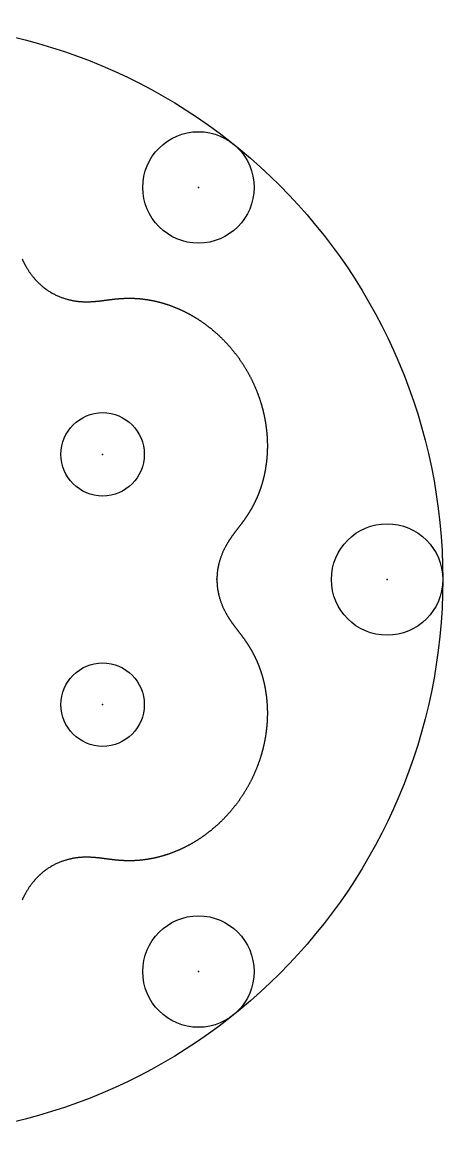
# Model space of a CAD drawing. Header units: metres. Extents: x -30 to 30, y -30 to 30.
# Drawn here: x 7.3 to 30, y -30 to 30 of the extents above; entities that cross this region are included whole.
import ezdxf

# ---------------------------------------------------------------- set-up
doc = ezdxf.new("R2010")
doc.units = ezdxf.units.M

msp = doc.modelspace()

# ---------------------------------------------------------------- linework, layer by layer
at = {"color": 1}
msp.add_lwpolyline([(7.337, 17.238), (7.345, 17.22), (7.355, 17.201), (7.364, 17.181), (7.373, 17.162), (7.383, 17.142), (7.393, 17.123), (7.403, 17.102), (7.413, 17.082), (7.423, 17.061), (7.434, 17.04), (7.445, 17.019), (7.456, 16.998), (7.468, 16.976), (7.48, 16.954), (7.492, 16.932), (7.504, 16.909), (7.517, 16.886), (7.53, 16.863), (7.544, 16.84), (7.557, 16.816), (7.572, 16.792), (7.586, 16.768), (7.601, 16.743), (7.616, 16.718), (7.632, 16.693), (7.648, 16.667), (7.665, 16.641), (7.682, 16.615), (7.7, 16.589), (7.718, 16.562), (7.736, 16.535), (7.755, 16.508), (7.775, 16.48), (7.795, 16.452), (7.816, 16.424), (7.837, 16.396), (7.859, 16.367), (7.881, 16.339), (7.904, 16.31), (7.928, 16.281), (7.953, 16.251), (7.977, 16.222), (8.003, 16.192), (8.029, 16.162), (8.056, 16.132), (8.084, 16.102), (8.112, 16.072), (8.141, 16.042), (8.171, 16.012), (8.201, 15.982), (8.232, 15.952), (8.264, 15.922), (8.297, 15.892), (8.33, 15.862), (8.364, 15.832), (8.398, 15.803), (8.433, 15.774), (8.469, 15.745), (8.505, 15.716), (8.542, 15.687), (8.58, 15.659), (8.618, 15.631), (8.657, 15.604), (8.696, 15.577), (8.736, 15.55), (8.776, 15.524), (8.816, 15.499), (8.857, 15.474), (8.899, 15.449), (8.94, 15.425), (8.982, 15.402), (9.025, 15.379), (9.067, 15.357), (9.11, 15.335), (9.153, 15.314), (9.196, 15.294), (9.239, 15.274), (9.282, 15.255), (9.325, 15.237), (9.368, 15.219), (9.412, 15.202), (9.455, 15.186), (9.497, 15.171), (9.54, 15.156), (9.583, 15.141), (9.625, 15.128), (9.667, 15.115), (9.709, 15.102), (9.75, 15.091), (9.792, 15.08), (9.832, 15.069), (9.873, 15.059), (9.913, 15.05), (9.953, 15.041), (9.992, 15.033), (10.031, 15.025), (10.069, 15.018), (10.107, 15.011), (10.145, 15.005), (10.182, 14.999), (10.218, 14.994), (10.254, 14.989), (10.29, 14.984), (10.325, 14.98), (10.359, 14.976), (10.393, 14.973), (10.427, 14.969), (10.46, 14.967), (10.492, 14.964), (10.524, 14.962), (10.556, 14.96), (10.587, 14.958), (10.618, 14.957), (10.648, 14.956), (10.677, 14.955), (10.706, 14.954), (10.735, 14.953), (10.763, 14.953), (10.791, 14.953), (10.819, 14.953), (10.845, 14.953), (10.872, 14.953), (10.898, 14.954), (10.924, 14.954), (10.949, 14.955), (10.974, 14.956), (10.998, 14.957), (11.022, 14.958), (11.046, 14.959), (11.07, 14.96), (11.093, 14.961), (11.115, 14.962), (11.138, 14.964), (11.16, 14.965), (11.182, 14.967), (11.203, 14.968), (11.224, 14.97), (11.245, 14.972), (11.266, 14.973), (11.286, 14.975), (11.306, 14.977), (11.326, 14.979), (11.345, 14.981), (11.365, 14.982), (11.384, 14.984), (11.403, 14.986), (11.421, 14.988), (11.44, 14.99), (11.458, 14.992), (11.476, 14.994), (11.494, 14.996), (11.511, 14.998), (11.529, 15), (11.546, 15.002), (11.563, 15.004), (11.58, 15.006), (11.597, 15.008), (11.613, 15.01), (11.63, 15.012), (11.646, 15.014), (11.662, 15.016), (11.678, 15.019), (11.694, 15.021), (11.71, 15.023), (11.726, 15.025), (11.742, 15.027), (11.757, 15.029), (11.773, 15.031), (11.788, 15.033), (11.803, 15.035), (11.818, 15.037), (11.833, 15.039), (11.848, 15.041), (11.863, 15.043), (11.878, 15.045), (11.893, 15.047), (11.908, 15.049), (11.922, 15.05), (11.937, 15.052), (11.951, 15.054), (11.966, 15.056), (11.98, 15.058), (11.995, 15.06), (12.009, 15.062), (12.023, 15.064), (12.038, 15.065), (12.052, 15.067), (12.066, 15.069), (12.08, 15.071), (12.094, 15.073), (12.108, 15.074), (12.123, 15.076), (12.137, 15.078), (12.151, 15.08), (12.165, 15.081), (12.179, 15.083), (12.193, 15.085), (12.207, 15.086), (12.221, 15.088), (12.235, 15.09), (12.249, 15.091), (12.263, 15.093), (12.277, 15.094), (12.291, 15.096), (12.306, 15.098), (12.32, 15.099), (12.334, 15.101), (12.348, 15.102), (12.362, 15.104), (12.376, 15.105), (12.39, 15.106), (12.404, 15.108), (12.419, 15.109), (12.433, 15.111), (12.447, 15.112), (12.461, 15.113), (12.476, 15.115), (12.49, 15.116), (12.504, 15.117), (12.519, 15.118), (12.533, 15.119), (12.548, 15.121), (12.562, 15.122), (12.577, 15.123), (12.591, 15.124), (12.606, 15.125), (12.62, 15.126), (12.635, 15.127), (12.65, 15.128), (12.665, 15.129), (12.679, 15.13), (12.694, 15.131), (12.709, 15.132), (12.724, 15.133), (12.739, 15.134), (12.754, 15.134), (12.769, 15.135), (12.784, 15.136), (12.799, 15.137), (12.815, 15.137), (12.83, 15.138), (12.845, 15.139), (12.861, 15.139), (12.876, 15.14), (12.891, 15.14), (12.907, 15.141), (12.922, 15.141), (12.938, 15.142), (12.954, 15.142), (12.97, 15.142), (12.985, 15.143), (13.001, 15.143), (13.017, 15.143), (13.033, 15.143), (13.049, 15.143), (13.065, 15.144), (13.081, 15.144), (13.097, 15.144), (13.114, 15.144), (13.13, 15.144), (13.146, 15.144), (13.163, 15.143), (13.179, 15.143), (13.196, 15.143), (13.212, 15.143), (13.229, 15.142), (13.246, 15.142), (13.263, 15.142), (13.279, 15.141), (13.296, 15.141), (13.313, 15.14), (13.33, 15.14), (13.347, 15.139), (13.365, 15.138), (13.382, 15.138), (13.399, 15.137), (13.416, 15.136), (13.434, 15.135), (13.451, 15.134), (13.469, 15.133), (13.486, 15.132), (13.504, 15.131), (13.522, 15.13), (13.54, 15.129), (13.557, 15.127), (13.575, 15.126), (13.593, 15.125), (13.611, 15.123), (13.629, 15.122), (13.648, 15.12), (13.666, 15.119), (13.684, 15.117), (13.702, 15.115), (13.721, 15.113), (13.739, 15.111), (13.758, 15.11), (13.776, 15.108), (13.795, 15.106), (13.814, 15.104), (13.832, 15.101), (13.851, 15.099), (13.87, 15.097), (13.889, 15.094), (13.908, 15.092), (13.927, 15.09), (13.946, 15.087), (13.966, 15.084), (13.985, 15.082), (14.004, 15.079), (14.023, 15.076), (14.043, 15.073), (14.062, 15.07), (14.082, 15.067), (14.102, 15.064), (14.121, 15.061), (14.141, 15.058), (14.161, 15.055), (14.181, 15.051), (14.2, 15.048), (14.22, 15.044), (14.24, 15.041), (14.26, 15.037), (14.281, 15.033), (14.301, 15.029), (14.321, 15.025), (14.341, 15.021), (14.362, 15.017), (14.382, 15.013), (14.402, 15.009), (14.423, 15.005), (14.443, 15), (14.464, 14.996), (14.485, 14.991), (14.505, 14.987), (14.526, 14.982), (14.547, 14.977), (14.568, 14.972), (14.589, 14.967), (14.61, 14.962), (14.631, 14.957), (14.652, 14.952), (14.673, 14.947), (14.694, 14.941), (14.715, 14.936), (14.736, 14.93), (14.758, 14.925), (14.779, 14.919), (14.8, 14.913), (14.822, 14.907), (14.843, 14.901), (14.865, 14.895), (14.886, 14.889), (14.908, 14.883), (14.93, 14.877), (14.951, 14.87), (14.973, 14.864), (14.995, 14.857), (15.016, 14.85), (15.038, 14.844), (15.06, 14.837), (15.082, 14.83), (15.104, 14.823), (15.126, 14.816), (15.148, 14.808), (15.17, 14.801), (15.192, 14.794), (15.214, 14.786), (15.236, 14.779), (15.259, 14.771), (15.281, 14.763), (15.303, 14.755), (15.325, 14.747), (15.348, 14.739), (15.37, 14.731), (15.393, 14.723), (15.415, 14.714), (15.437, 14.706), (15.46, 14.697), (15.482, 14.688), (15.505, 14.68), (15.527, 14.671), (15.55, 14.662), (15.573, 14.653), (15.595, 14.644), (15.618, 14.634), (15.64, 14.625), (15.663, 14.616), (15.686, 14.606), (15.709, 14.596), (15.731, 14.587), (15.754, 14.577), (15.777, 14.567), (15.8, 14.557), (15.823, 14.546), (15.845, 14.536), (15.868, 14.526), (15.891, 14.515), (15.914, 14.505), (15.937, 14.494), (15.96, 14.483), (15.983, 14.472), (16.006, 14.461), (16.029, 14.45), (16.052, 14.439), (16.075, 14.428), (16.098, 14.416), (16.121, 14.405), (16.144, 14.393), (16.167, 14.382), (16.19, 14.37), (16.213, 14.358), (16.236, 14.346), (16.259, 14.334), (16.282, 14.321), (16.305, 14.309), (16.328, 14.297), (16.351, 14.284), (16.374, 14.271), (16.397, 14.259), (16.42, 14.246), (16.443, 14.233), (16.466, 14.22), (16.489, 14.207), (16.512, 14.193), (16.535, 14.18), (16.558, 14.166), (16.581, 14.153), (16.604, 14.139), (16.627, 14.125), (16.65, 14.111), (16.673, 14.097), (16.696, 14.083), (16.719, 14.069), (16.742, 14.055), (16.765, 14.04), (16.788, 14.026), (16.811, 14.011), (16.834, 13.996), (16.857, 13.981), (16.879, 13.966), (16.902, 13.951), (16.925, 13.936), (16.948, 13.921), (16.971, 13.906), (16.993, 13.89), (17.016, 13.874), (17.039, 13.859), (17.062, 13.843), (17.084, 13.827), (17.107, 13.811), (17.13, 13.795), (17.152, 13.779), (17.175, 13.762), (17.198, 13.746), (17.22, 13.729), (17.243, 13.713), (17.265, 13.696), (17.288, 13.679), (17.31, 13.662), (17.332, 13.645), (17.355, 13.628), (17.377, 13.611), (17.399, 13.593), (17.422, 13.576), (17.444, 13.558), (17.466, 13.541), (17.488, 13.523), (17.511, 13.505), (17.533, 13.487), (17.555, 13.469), (17.577, 13.451), (17.599, 13.432), (17.621, 13.414), (17.643, 13.395), (17.664, 13.377), (17.686, 13.358), (17.708, 13.339), (17.73, 13.321), (17.752, 13.302), (17.773, 13.282), (17.795, 13.263), (17.816, 13.244), (17.838, 13.225), (17.859, 13.205), (17.881, 13.186), (17.902, 13.166), (17.923, 13.146), (17.945, 13.126), (17.966, 13.106), (17.987, 13.086), (18.008, 13.066), (18.029, 13.046), (18.05, 13.026), (18.071, 13.005), (18.092, 12.985), (18.113, 12.964), (18.134, 12.943), (18.155, 12.922), (18.175, 12.902), (18.196, 12.881), (18.216, 12.859), (18.237, 12.838), (18.257, 12.817), (18.278, 12.796), (18.298, 12.774), (18.318, 12.753), (18.339, 12.731), (18.359, 12.709), (18.379, 12.688), (18.399, 12.666), (18.419, 12.644), (18.439, 12.622), (18.458, 12.599), (18.478, 12.577), (18.498, 12.555), (18.518, 12.532), (18.537, 12.51), (18.557, 12.487), (18.576, 12.465), (18.595, 12.442), (18.615, 12.419), (18.634, 12.396), (18.653, 12.373), (18.672, 12.35), (18.691, 12.327), (18.71, 12.304), (18.729, 12.28), (18.747, 12.257), (18.766, 12.233), (18.785, 12.21), (18.803, 12.186), (18.822, 12.163), (18.84, 12.139), (18.858, 12.115), (18.876, 12.091), (18.894, 12.067), (18.913, 12.043), (18.931, 12.019), (18.948, 11.994), (18.966, 11.97), (18.984, 11.946), (19.002, 11.921), (19.019, 11.897), (19.037, 11.872), (19.054, 11.847), (19.071, 11.823), (19.088, 11.798), (19.106, 11.773), (19.123, 11.748), (19.14, 11.723), (19.156, 11.698), (19.173, 11.673), (19.19, 11.647), (19.207, 11.622), (19.223, 11.597), (19.239, 11.571), (19.256, 11.546), (19.272, 11.52), (19.288, 11.495), (19.304, 11.469), (19.32, 11.443), (19.336, 11.417), (19.352, 11.391), (19.368, 11.366), (19.383, 11.34), (19.399, 11.314), (19.414, 11.287), (19.429, 11.261), (19.445, 11.235), (19.46, 11.209), (19.475, 11.183), (19.49, 11.156), (19.505, 11.13), (19.519, 11.103), (19.534, 11.077), (19.549, 11.05), (19.563, 11.024), (19.577, 10.997), (19.592, 10.97), (19.606, 10.943), (19.62, 10.917), (19.634, 10.89), (19.648, 10.863), (19.661, 10.836), (19.675, 10.809), (19.689, 10.782), (19.702, 10.755), (19.715, 10.728), (19.729, 10.7), (19.742, 10.673), (19.755, 10.646), (19.768, 10.619), (19.781, 10.591), (19.793, 10.564), (19.806, 10.536), (19.819, 10.509), (19.831, 10.482), (19.843, 10.454), (19.856, 10.426), (19.868, 10.399), (19.88, 10.371), (19.892, 10.344), (19.903, 10.316), (19.915, 10.288), (19.927, 10.26), (19.938, 10.233), (19.949, 10.205), (19.961, 10.177), (19.972, 10.149), (19.983, 10.121), (19.994, 10.093), (20.005, 10.065), (20.016, 10.037), (20.026, 10.009), (20.037, 9.981), (20.047, 9.953), (20.057, 9.925), (20.068, 9.897), (20.078, 9.869), (20.088, 9.841), (20.098, 9.813), (20.107, 9.785), (20.117, 9.756), (20.127, 9.728), (20.136, 9.7), (20.145, 9.672), (20.155, 9.643), (20.164, 9.615), (20.173, 9.587), (20.182, 9.559), (20.19, 9.53), (20.199, 9.502), (20.208, 9.474), (20.216, 9.445), (20.224, 9.417), (20.233, 9.389), (20.241, 9.36), (20.249, 9.332), (20.257, 9.304), (20.265, 9.275), (20.272, 9.247), (20.28, 9.219), (20.287, 9.19), (20.295, 9.162), (20.302, 9.133), (20.309, 9.105), (20.316, 9.077), (20.323, 9.048), (20.33, 9.02), (20.337, 8.992), (20.343, 8.963), (20.35, 8.935), (20.356, 8.907), (20.363, 8.878), (20.369, 8.85), (20.375, 8.822), (20.381, 8.793), (20.387, 8.765), (20.392, 8.737), (20.398, 8.708), (20.404, 8.68), (20.409, 8.652), (20.414, 8.624), (20.42, 8.595), (20.425, 8.567), (20.43, 8.539), (20.435, 8.511), (20.439, 8.483), (20.444, 8.454), (20.449, 8.426), (20.453, 8.398), (20.457, 8.37), (20.462, 8.342), (20.466, 8.314), (20.47, 8.286), (20.474, 8.258), (20.478, 8.23), (20.481, 8.202), (20.485, 8.174), (20.488, 8.146), (20.492, 8.118), (20.495, 8.09), (20.498, 8.062), (20.501, 8.035), (20.504, 8.007), (20.507, 7.979), (20.51, 7.951), (20.513, 7.924), (20.515, 7.896), (20.518, 7.868), (20.52, 7.841), (20.523, 7.813), (20.525, 7.786), (20.527, 7.758), (20.529, 7.731), (20.531, 7.703), (20.533, 7.676), (20.534, 7.648), (20.536, 7.621), (20.537, 7.594), (20.539, 7.567), (20.54, 7.539), (20.541, 7.512), (20.542, 7.485), (20.543, 7.458), (20.544, 7.431), (20.545, 7.404), (20.546, 7.377), (20.546, 7.35), (20.547, 7.323), (20.547, 7.297), (20.547, 7.27), (20.548, 7.243), (20.548, 7.216), (20.548, 7.19), (20.548, 7.163), (20.548, 7.137), (20.547, 7.11), (20.547, 7.084), (20.547, 7.058), (20.546, 7.031), (20.546, 7.005), (20.545, 6.979), (20.544, 6.953), (20.543, 6.927), (20.542, 6.901), (20.541, 6.875), (20.54, 6.849), (20.539, 6.823), (20.537, 6.797), (20.536, 6.771), (20.535, 6.746), (20.533, 6.72), (20.531, 6.694), (20.53, 6.669), (20.528, 6.643), (20.526, 6.618), (20.524, 6.593), (20.522, 6.567), (20.52, 6.542), (20.517, 6.517), (20.515, 6.492), (20.513, 6.467), (20.51, 6.442), (20.508, 6.417), (20.505, 6.392), (20.502, 6.367), (20.499, 6.343), (20.497, 6.318), (20.494, 6.294), (20.491, 6.269), (20.487, 6.245), (20.484, 6.22), (20.481, 6.196), (20.478, 6.172), (20.474, 6.148), (20.471, 6.124), (20.467, 6.1), (20.464, 6.076), (20.46, 6.052), (20.456, 6.028), (20.452, 6.004), (20.448, 5.981), (20.444, 5.957), (20.44, 5.934), (20.436, 5.91), (20.432, 5.887), (20.428, 5.864), (20.423, 5.841), (20.419, 5.817), (20.415, 5.794), (20.41, 5.771), (20.405, 5.749), (20.401, 5.726), (20.396, 5.703), (20.391, 5.68), (20.387, 5.658), (20.382, 5.635), (20.377, 5.613), (20.372, 5.591), (20.367, 5.568), (20.361, 5.546), (20.356, 5.524), (20.351, 5.502), (20.346, 5.48), (20.34, 5.458), (20.335, 5.436), (20.329, 5.415), (20.324, 5.393), (20.318, 5.372), (20.313, 5.35), (20.307, 5.329), (20.301, 5.308), (20.295, 5.286), (20.29, 5.265), (20.284, 5.244), (20.278, 5.223), (20.272, 5.202), (20.266, 5.182), (20.26, 5.161), (20.253, 5.14), (20.247, 5.12), (20.241, 5.099), (20.235, 5.079), (20.228, 5.059), (20.222, 5.038), (20.216, 5.018), (20.209, 4.998), (20.203, 4.978), (20.196, 4.958), (20.189, 4.939), (20.183, 4.919), (20.176, 4.899), (20.169, 4.88), (20.163, 4.86), (20.156, 4.841), (20.149, 4.822), (20.142, 4.803), (20.135, 4.784), (20.128, 4.765), (20.121, 4.746), (20.114, 4.727), (20.107, 4.708), (20.1, 4.689), (20.093, 4.671), (20.086, 4.652), (20.079, 4.634), (20.072, 4.616), (20.064, 4.597), (20.057, 4.579), (20.05, 4.561), (20.043, 4.543), (20.035, 4.525), (20.028, 4.508), (20.02, 4.49), (20.013, 4.472), (20.006, 4.455), (19.998, 4.437), (19.991, 4.42), (19.983, 4.403), (19.976, 4.385), (19.968, 4.368), (19.96, 4.351), (19.953, 4.334), (19.945, 4.317), (19.937, 4.301), (19.93, 4.284), (19.922, 4.267), (19.914, 4.251), (19.907, 4.234), (19.899, 4.218), (19.891, 4.202), (19.883, 4.185), (19.875, 4.169), (19.868, 4.153), (19.86, 4.137), (19.852, 4.121), (19.844, 4.106), (19.836, 4.09), (19.828, 4.074), (19.82, 4.059), (19.812, 4.043), (19.804, 4.028), (19.796, 4.013), (19.788, 3.997), (19.78, 3.982), (19.772, 3.967), (19.764, 3.952), (19.756, 3.937), (19.748, 3.922), (19.74, 3.908), (19.732, 3.893), (19.724, 3.878), (19.716, 3.864), (19.708, 3.849), (19.7, 3.835), (19.692, 3.82), (19.684, 3.806), (19.676, 3.792), (19.668, 3.778), (19.659, 3.764), (19.651, 3.75), (19.643, 3.736), (19.635, 3.722), (19.627, 3.708), (19.619, 3.695), (19.611, 3.681), (19.602, 3.668), (19.594, 3.654), (19.586, 3.641), (19.578, 3.627), (19.57, 3.614), (19.562, 3.601), (19.553, 3.588), (19.545, 3.574), (19.537, 3.561), (19.529, 3.548), (19.521, 3.536), (19.513, 3.523), (19.504, 3.51), (19.496, 3.497), (19.488, 3.484), (19.48, 3.472), (19.472, 3.459), (19.463, 3.447), (19.455, 3.434), (19.447, 3.422), (19.439, 3.409), (19.43, 3.397), (19.422, 3.385), (19.414, 3.373), (19.406, 3.36), (19.398, 3.348), (19.389, 3.336), (19.381, 3.324), (19.373, 3.312), (19.365, 3.3), (19.356, 3.288), (19.348, 3.277), (19.34, 3.265), (19.332, 3.253), (19.323, 3.241), (19.315, 3.229), (19.307, 3.218), (19.298, 3.206), (19.29, 3.194), (19.282, 3.183), (19.274, 3.171), (19.265, 3.16), (19.257, 3.148), (19.249, 3.137), (19.24, 3.125), (19.232, 3.114), (19.223, 3.102), (19.215, 3.091), (19.207, 3.08), (19.198, 3.068), (19.19, 3.057), (19.181, 3.045), (19.173, 3.034), (19.165, 3.023), (19.156, 3.011), (19.148, 3), (19.139, 2.989), (19.131, 2.977), (19.122, 2.966), (19.113, 2.955), (19.105, 2.943), (19.096, 2.932), (19.088, 2.921), (19.079, 2.909), (19.07, 2.898), (19.061, 2.886), (19.053, 2.875), (19.044, 2.863), (19.035, 2.852), (19.026, 2.84), (19.017, 2.829), (19.009, 2.817), (19, 2.806), (18.991, 2.794), (18.982, 2.782), (18.973, 2.77), (18.963, 2.758), (18.954, 2.747), (18.945, 2.735), (18.936, 2.723), (18.927, 2.71), (18.917, 2.698), (18.908, 2.686), (18.899, 2.674), (18.889, 2.661), (18.88, 2.649), (18.87, 2.636), (18.86, 2.624), (18.851, 2.611), (18.841, 2.598), (18.831, 2.585), (18.821, 2.572), (18.811, 2.559), (18.801, 2.546), (18.791, 2.532), (18.781, 2.519), (18.77, 2.505), (18.76, 2.491), (18.75, 2.477), (18.739, 2.463), (18.728, 2.448), (18.718, 2.434), (18.707, 2.419), (18.696, 2.404), (18.685, 2.389), (18.674, 2.374), (18.663, 2.359), (18.652, 2.343), (18.641, 2.327), (18.629, 2.311), (18.618, 2.295), (18.606, 2.278), (18.594, 2.261), (18.582, 2.244), (18.57, 2.227), (18.558, 2.209), (18.546, 2.191), (18.534, 2.173), (18.522, 2.154), (18.509, 2.136), (18.497, 2.116), (18.484, 2.097), (18.471, 2.077), (18.458, 2.057), (18.445, 2.036), (18.432, 2.015), (18.419, 1.994), (18.406, 1.972), (18.393, 1.95), (18.379, 1.927), (18.366, 1.904), (18.352, 1.881), (18.338, 1.857), (18.325, 1.833), (18.311, 1.808), (18.297, 1.782), (18.283, 1.756), (18.269, 1.73), (18.255, 1.703), (18.241, 1.676), (18.227, 1.648), (18.213, 1.619), (18.198, 1.59), (18.184, 1.56), (18.17, 1.53), (18.156, 1.499), (18.142, 1.468), (18.128, 1.435), (18.114, 1.403), (18.101, 1.369), (18.087, 1.335), (18.073, 1.301), (18.06, 1.265), (18.047, 1.229), (18.034, 1.193), (18.021, 1.156), (18.008, 1.118), (17.996, 1.079), (17.984, 1.04), (17.972, 1.001), (17.961, 0.96), (17.95, 0.919), (17.939, 0.878), (17.928, 0.836), (17.918, 0.793), (17.909, 0.75), (17.9, 0.706), (17.891, 0.662), (17.883, 0.617), (17.875, 0.572), (17.868, 0.527), (17.861, 0.481), (17.855, 0.434), (17.85, 0.388), (17.845, 0.341), (17.841, 0.293), (17.837, 0.246), (17.834, 0.198), (17.832, 0.15), (17.83, 0.102), (17.829, 0.054), (17.829, 0.006), (17.829, 0.042), (17.829, 0.042), (17.829, -0.006), (17.829, -0.054), (17.83, -0.102), (17.832, -0.15), (17.834, -0.198), (17.837, -0.246), (17.841, -0.293), (17.845, -0.341), (17.85, -0.388), (17.855, -0.434), (17.861, -0.481), (17.868, -0.527), (17.875, -0.572), (17.883, -0.617), (17.891, -0.662), (17.9, -0.706), (17.909, -0.75), (17.918, -0.793), (17.928, -0.836), (17.939, -0.878), (17.95, -0.919), (17.961, -0.96), (17.972, -1.001), (17.984, -1.04), (17.996, -1.079), (18.008, -1.118), (18.021, -1.156), (18.034, -1.193), (18.047, -1.229), (18.06, -1.265), (18.073, -1.301), (18.087, -1.335), (18.101, -1.369), (18.114, -1.403), (18.128, -1.435), (18.142, -1.468), (18.156, -1.499), (18.17, -1.53), (18.184, -1.56), (18.198, -1.59), (18.213, -1.619), (18.227, -1.648), (18.241, -1.676), (18.255, -1.703), (18.269, -1.73), (18.283, -1.756), (18.297, -1.782), (18.311, -1.808), (18.325, -1.833), (18.338, -1.857), (18.352, -1.881), (18.366, -1.904), (18.379, -1.927), (18.393, -1.95), (18.406, -1.972), (18.419, -1.994), (18.432, -2.015), (18.445, -2.036), (18.458, -2.057), (18.471, -2.077), (18.484, -2.097), (18.497, -2.116), (18.509, -2.136), (18.522, -2.154), (18.534, -2.173), (18.546, -2.191), (18.558, -2.209), (18.57, -2.227), (18.582, -2.244), (18.594, -2.261), (18.606, -2.278), (18.618, -2.295), (18.629, -2.311), (18.641, -2.327), (18.652, -2.343), (18.663, -2.359), (18.674, -2.374), (18.685, -2.389), (18.696, -2.404), (18.707, -2.419), (18.718, -2.434), (18.728, -2.448), (18.739, -2.463), (18.75, -2.477), (18.76, -2.491), (18.77, -2.505), (18.781, -2.519), (18.791, -2.532), (18.801, -2.546), (18.811, -2.559), (18.821, -2.572), (18.831, -2.585), (18.841, -2.598), (18.851, -2.611), (18.86, -2.624), (18.87, -2.636), (18.88, -2.649), (18.889, -2.661), (18.899, -2.674), (18.908, -2.686), (18.917, -2.698), (18.927, -2.71), (18.936, -2.723), (18.945, -2.735), (18.954, -2.747), (18.963, -2.758), (18.973, -2.77), (18.982, -2.782), (18.991, -2.794), (19, -2.806), (19.009, -2.817), (19.017, -2.829), (19.026, -2.84), (19.035, -2.852), (19.044, -2.863), (19.053, -2.875), (19.061, -2.886), (19.07, -2.898), (19.079, -2.909), (19.088, -2.921), (19.096, -2.932), (19.105, -2.943), (19.113, -2.955), (19.122, -2.966), (19.131, -2.977), (19.139, -2.989), (19.148, -3), (19.156, -3.011), (19.165, -3.023), (19.173, -3.034), (19.181, -3.045), (19.19, -3.057), (19.198, -3.068), (19.207, -3.08), (19.215, -3.091), (19.223, -3.102), (19.232, -3.114), (19.24, -3.125), (19.249, -3.137), (19.257, -3.148), (19.265, -3.16), (19.274, -3.171), (19.282, -3.183), (19.29, -3.194), (19.298, -3.206), (19.307, -3.218), (19.315, -3.229), (19.323, -3.241), (19.332, -3.253), (19.34, -3.265), (19.348, -3.277), (19.356, -3.288), (19.365, -3.3), (19.373, -3.312), (19.381, -3.324), (19.389, -3.336), (19.398, -3.348), (19.406, -3.36), (19.414, -3.373), (19.422, -3.385), (19.43, -3.397), (19.439, -3.409), (19.447, -3.422), (19.455, -3.434), (19.463, -3.447), (19.472, -3.459), (19.48, -3.472), (19.488, -3.484), (19.496, -3.497), (19.504, -3.51), (19.513, -3.523), (19.521, -3.536), (19.529, -3.548), (19.537, -3.561), (19.545, -3.574), (19.553, -3.588), (19.562, -3.601), (19.57, -3.614), (19.578, -3.627), (19.586, -3.641), (19.594, -3.654), (19.602, -3.668), (19.611, -3.681), (19.619, -3.695), (19.627, -3.708), (19.635, -3.722), (19.643, -3.736), (19.651, -3.75), (19.659, -3.764), (19.668, -3.778), (19.676, -3.792), (19.684, -3.806), (19.692, -3.82), (19.7, -3.835), (19.708, -3.849), (19.716, -3.864), (19.724, -3.878), (19.732, -3.893), (19.74, -3.908), (19.748, -3.922), (19.756, -3.937), (19.764, -3.952), (19.772, -3.967), (19.78, -3.982), (19.788, -3.997), (19.796, -4.013), (19.804, -4.028), (19.812, -4.043), (19.82, -4.059), (19.828, -4.074), (19.836, -4.09), (19.844, -4.106), (19.852, -4.121), (19.86, -4.137), (19.868, -4.153), (19.875, -4.169), (19.883, -4.185), (19.891, -4.202), (19.899, -4.218), (19.907, -4.234), (19.914, -4.251), (19.922, -4.267), (19.93, -4.284), (19.937, -4.301), (19.945, -4.317), (19.953, -4.334), (19.96, -4.351), (19.968, -4.368), (19.976, -4.385), (19.983, -4.403), (19.991, -4.42), (19.998, -4.437), (20.006, -4.455), (20.013, -4.472), (20.02, -4.49), (20.028, -4.508), (20.035, -4.525), (20.043, -4.543), (20.05, -4.561), (20.057, -4.579), (20.064, -4.597), (20.072, -4.616), (20.079, -4.634), (20.086, -4.652), (20.093, -4.671), (20.1, -4.689), (20.107, -4.708), (20.114, -4.727), (20.121, -4.746), (20.128, -4.765), (20.135, -4.784), (20.142, -4.803), (20.149, -4.822), (20.156, -4.841), (20.163, -4.86), (20.169, -4.88), (20.176, -4.899), (20.183, -4.919), (20.189, -4.939), (20.196, -4.958), (20.203, -4.978), (20.209, -4.998), (20.216, -5.018), (20.222, -5.038), (20.228, -5.059), (20.235, -5.079), (20.241, -5.099), (20.247, -5.12), (20.253, -5.14), (20.26, -5.161), (20.266, -5.182), (20.272, -5.202), (20.278, -5.223), (20.284, -5.244), (20.29, -5.265), (20.295, -5.286), (20.301, -5.308), (20.307, -5.329), (20.313, -5.35), (20.318, -5.372), (20.324, -5.393), (20.329, -5.415), (20.335, -5.436), (20.34, -5.458), (20.346, -5.48), (20.351, -5.502), (20.356, -5.524), (20.361, -5.546), (20.367, -5.568), (20.372, -5.591), (20.377, -5.613), (20.382, -5.635), (20.387, -5.658), (20.391, -5.68), (20.396, -5.703), (20.401, -5.726), (20.405, -5.749), (20.41, -5.771), (20.415, -5.794), (20.419, -5.817), (20.423, -5.841), (20.428, -5.864), (20.432, -5.887), (20.436, -5.91), (20.44, -5.934), (20.444, -5.957), (20.448, -5.981), (20.452, -6.004), (20.456, -6.028), (20.46, -6.052), (20.464, -6.076), (20.467, -6.1), (20.471, -6.124), (20.474, -6.148), (20.478, -6.172), (20.481, -6.196), (20.484, -6.22), (20.487, -6.245), (20.491, -6.269), (20.494, -6.294), (20.497, -6.318), (20.499, -6.343), (20.502, -6.367), (20.505, -6.392), (20.508, -6.417), (20.51, -6.442), (20.513, -6.467), (20.515, -6.492), (20.517, -6.517), (20.52, -6.542), (20.522, -6.567), (20.524, -6.593), (20.526, -6.618), (20.528, -6.643), (20.53, -6.669), (20.531, -6.694), (20.533, -6.72), (20.535, -6.746), (20.536, -6.771), (20.537, -6.797), (20.539, -6.823), (20.54, -6.849), (20.541, -6.875), (20.542, -6.901), (20.543, -6.927), (20.544, -6.953), (20.545, -6.979), (20.546, -7.005), (20.546, -7.031), (20.547, -7.058), (20.547, -7.084), (20.547, -7.11), (20.548, -7.137), (20.548, -7.163), (20.548, -7.19), (20.548, -7.216), (20.548, -7.243), (20.547, -7.27), (20.547, -7.297), (20.547, -7.323), (20.546, -7.35), (20.546, -7.377), (20.545, -7.404), (20.544, -7.431), (20.543, -7.458), (20.542, -7.485), (20.541, -7.512), (20.54, -7.539), (20.539, -7.567), (20.537, -7.594), (20.536, -7.621), (20.534, -7.648), (20.533, -7.676), (20.531, -7.703), (20.529, -7.731), (20.527, -7.758), (20.525, -7.786), (20.523, -7.813), (20.52, -7.841), (20.518, -7.868), (20.515, -7.896), (20.513, -7.924), (20.51, -7.951), (20.507, -7.979), (20.504, -8.007), (20.501, -8.035), (20.498, -8.062), (20.495, -8.09), (20.492, -8.118), (20.488, -8.146), (20.485, -8.174), (20.481, -8.202), (20.478, -8.23), (20.474, -8.258), (20.47, -8.286), (20.466, -8.314), (20.462, -8.342), (20.457, -8.37), (20.453, -8.398), (20.449, -8.426), (20.444, -8.454), (20.439, -8.483), (20.435, -8.511), (20.43, -8.539), (20.425, -8.567), (20.42, -8.595), (20.414, -8.624), (20.409, -8.652), (20.404, -8.68), (20.398, -8.708), (20.392, -8.737), (20.387, -8.765), (20.381, -8.793), (20.375, -8.822), (20.369, -8.85), (20.363, -8.878), (20.356, -8.907), (20.35, -8.935), (20.343, -8.963), (20.337, -8.992), (20.33, -9.02), (20.323, -9.048), (20.316, -9.077), (20.309, -9.105), (20.302, -9.133), (20.295, -9.162), (20.287, -9.19), (20.28, -9.219), (20.272, -9.247), (20.265, -9.275), (20.257, -9.304), (20.249, -9.332), (20.241, -9.36), (20.233, -9.389), (20.224, -9.417), (20.216, -9.445), (20.208, -9.474), (20.199, -9.502), (20.19, -9.53), (20.182, -9.559), (20.173, -9.587), (20.164, -9.615), (20.155, -9.643), (20.145, -9.672), (20.136, -9.7), (20.127, -9.728), (20.117, -9.756), (20.107, -9.785), (20.098, -9.813), (20.088, -9.841), (20.078, -9.869), (20.068, -9.897), (20.057, -9.925), (20.047, -9.953), (20.037, -9.981), (20.026, -10.009), (20.016, -10.037), (20.005, -10.065), (19.994, -10.093), (19.983, -10.121), (19.972, -10.149), (19.961, -10.177), (19.949, -10.205), (19.938, -10.233), (19.927, -10.26), (19.915, -10.288), (19.903, -10.316), (19.892, -10.344), (19.88, -10.371), (19.868, -10.399), (19.856, -10.426), (19.843, -10.454), (19.831, -10.482), (19.819, -10.509), (19.806, -10.536), (19.793, -10.564), (19.781, -10.591), (19.768, -10.619), (19.755, -10.646), (19.742, -10.673), (19.729, -10.7), (19.715, -10.728), (19.702, -10.755), (19.689, -10.782), (19.675, -10.809), (19.661, -10.836), (19.648, -10.863), (19.634, -10.89), (19.62, -10.917), (19.606, -10.943), (19.592, -10.97), (19.577, -10.997), (19.563, -11.024), (19.549, -11.05), (19.534, -11.077), (19.519, -11.103), (19.505, -11.13), (19.49, -11.156), (19.475, -11.183), (19.46, -11.209), (19.445, -11.235), (19.429, -11.261), (19.414, -11.287), (19.399, -11.314), (19.383, -11.34), (19.368, -11.366), (19.352, -11.391), (19.336, -11.417), (19.32, -11.443), (19.304, -11.469), (19.288, -11.495), (19.272, -11.52), (19.256, -11.546), (19.239, -11.571), (19.223, -11.597), (19.207, -11.622), (19.19, -11.647), (19.173, -11.673), (19.156, -11.698), (19.14, -11.723), (19.123, -11.748), (19.106, -11.773), (19.088, -11.798), (19.071, -11.823), (19.054, -11.847), (19.037, -11.872), (19.019, -11.897), (19.002, -11.921), (18.984, -11.946), (18.966, -11.97), (18.948, -11.994), (18.931, -12.019), (18.913, -12.043), (18.894, -12.067), (18.876, -12.091), (18.858, -12.115), (18.84, -12.139), (18.822, -12.163), (18.803, -12.186), (18.785, -12.21), (18.766, -12.233), (18.747, -12.257), (18.729, -12.28), (18.71, -12.304), (18.691, -12.327), (18.672, -12.35), (18.653, -12.373), (18.634, -12.396), (18.615, -12.419), (18.595, -12.442), (18.576, -12.465), (18.557, -12.487), (18.537, -12.51), (18.518, -12.532), (18.498, -12.555), (18.478, -12.577), (18.458, -12.599), (18.439, -12.622), (18.419, -12.644), (18.399, -12.666), (18.379, -12.688), (18.359, -12.709), (18.339, -12.731), (18.318, -12.753), (18.298, -12.774), (18.278, -12.796), (18.257, -12.817), (18.237, -12.838), (18.216, -12.859), (18.196, -12.881), (18.175, -12.902), (18.155, -12.922), (18.134, -12.943), (18.113, -12.964), (18.092, -12.985), (18.071, -13.005), (18.05, -13.026), (18.029, -13.046), (18.008, -13.066), (17.987, -13.086), (17.966, -13.106), (17.945, -13.126), (17.923, -13.146), (17.902, -13.166), (17.881, -13.186), (17.859, -13.205), (17.838, -13.225), (17.816, -13.244), (17.795, -13.263), (17.773, -13.282), (17.752, -13.302), (17.73, -13.321), (17.708, -13.339), (17.686, -13.358), (17.664, -13.377), (17.643, -13.395), (17.621, -13.414), (17.599, -13.432), (17.577, -13.451), (17.555, -13.469), (17.533, -13.487), (17.511, -13.505), (17.488, -13.523), (17.466, -13.541), (17.444, -13.558), (17.422, -13.576), (17.399, -13.593), (17.377, -13.611), (17.355, -13.628), (17.332, -13.645), (17.31, -13.662), (17.288, -13.679), (17.265, -13.696), (17.243, -13.713), (17.22, -13.729), (17.198, -13.746), (17.175, -13.762), (17.152, -13.779), (17.13, -13.795), (17.107, -13.811), (17.084, -13.827), (17.062, -13.843), (17.039, -13.859), (17.016, -13.874), (16.993, -13.89), (16.971, -13.906), (16.948, -13.921), (16.925, -13.936), (16.902, -13.951), (16.879, -13.966), (16.857, -13.981), (16.834, -13.996), (16.811, -14.011), (16.788, -14.026), (16.765, -14.04), (16.742, -14.055), (16.719, -14.069), (16.696, -14.083), (16.673, -14.097), (16.65, -14.111), (16.627, -14.125), (16.604, -14.139), (16.581, -14.153), (16.558, -14.166), (16.535, -14.18), (16.512, -14.193), (16.489, -14.207), (16.466, -14.22), (16.443, -14.233), (16.42, -14.246), (16.397, -14.259), (16.374, -14.271), (16.351, -14.284), (16.328, -14.297), (16.305, -14.309), (16.282, -14.321), (16.259, -14.334), (16.236, -14.346), (16.213, -14.358), (16.19, -14.37), (16.167, -14.382), (16.144, -14.393), (16.121, -14.405), (16.098, -14.416), (16.075, -14.428), (16.052, -14.439), (16.029, -14.45), (16.006, -14.461), (15.983, -14.472), (15.96, -14.483), (15.937, -14.494), (15.914, -14.505), (15.891, -14.515), (15.868, -14.526), (15.845, -14.536), (15.823, -14.546), (15.8, -14.557), (15.777, -14.567), (15.754, -14.577), (15.731, -14.587), (15.709, -14.596), (15.686, -14.606), (15.663, -14.616), (15.64, -14.625), (15.618, -14.634), (15.595, -14.644), (15.573, -14.653), (15.55, -14.662), (15.527, -14.671), (15.505, -14.68), (15.482, -14.688), (15.46, -14.697), (15.437, -14.706), (15.415, -14.714), (15.393, -14.723), (15.37, -14.731), (15.348, -14.739), (15.325, -14.747), (15.303, -14.755), (15.281, -14.763), (15.259, -14.771), (15.236, -14.779), (15.214, -14.786), (15.192, -14.794), (15.17, -14.801), (15.148, -14.808), (15.126, -14.816), (15.104, -14.823), (15.082, -14.83), (15.06, -14.837), (15.038, -14.844), (15.016, -14.85), (14.995, -14.857), (14.973, -14.864), (14.951, -14.87), (14.93, -14.877), (14.908, -14.883), (14.886, -14.889), (14.865, -14.895), (14.843, -14.901), (14.822, -14.907), (14.8, -14.913), (14.779, -14.919), (14.758, -14.925), (14.736, -14.93), (14.715, -14.936), (14.694, -14.941), (14.673, -14.947), (14.652, -14.952), (14.631, -14.957), (14.61, -14.962), (14.589, -14.967), (14.568, -14.972), (14.547, -14.977), (14.526, -14.982), (14.505, -14.987), (14.485, -14.991), (14.464, -14.996), (14.443, -15), (14.423, -15.005), (14.402, -15.009), (14.382, -15.013), (14.362, -15.017), (14.341, -15.021), (14.321, -15.025), (14.301, -15.029), (14.281, -15.033), (14.26, -15.037), (14.24, -15.041), (14.22, -15.044), (14.2, -15.048), (14.181, -15.051), (14.161, -15.055), (14.141, -15.058), (14.121, -15.061), (14.102, -15.064), (14.082, -15.067), (14.062, -15.07), (14.043, -15.073), (14.023, -15.076), (14.004, -15.079), (13.985, -15.082), (13.966, -15.084), (13.946, -15.087), (13.927, -15.09), (13.908, -15.092), (13.889, -15.094), (13.87, -15.097), (13.851, -15.099), (13.832, -15.101), (13.814, -15.104), (13.795, -15.106), (13.776, -15.108), (13.758, -15.11), (13.739, -15.111), (13.721, -15.113), (13.702, -15.115), (13.684, -15.117), (13.666, -15.119), (13.648, -15.12), (13.629, -15.122), (13.611, -15.123), (13.593, -15.125), (13.575, -15.126), (13.557, -15.127), (13.54, -15.129), (13.522, -15.13), (13.504, -15.131), (13.486, -15.132), (13.469, -15.133), (13.451, -15.134), (13.434, -15.135), (13.416, -15.136), (13.399, -15.137), (13.382, -15.138), (13.365, -15.138), (13.347, -15.139), (13.33, -15.14), (13.313, -15.14), (13.296, -15.141), (13.279, -15.141), (13.263, -15.142), (13.246, -15.142), (13.229, -15.142), (13.212, -15.143), (13.196, -15.143), (13.179, -15.143), (13.163, -15.143), (13.146, -15.144), (13.13, -15.144), (13.114, -15.144), (13.097, -15.144), (13.081, -15.144), (13.065, -15.144), (13.049, -15.143), (13.033, -15.143), (13.017, -15.143), (13.001, -15.143), (12.985, -15.143), (12.97, -15.142), (12.954, -15.142), (12.938, -15.142), (12.922, -15.141), (12.907, -15.141), (12.891, -15.14), (12.876, -15.14), (12.861, -15.139), (12.845, -15.139), (12.83, -15.138), (12.815, -15.137), (12.799, -15.137), (12.784, -15.136), (12.769, -15.135), (12.754, -15.134), (12.739, -15.134), (12.724, -15.133), (12.709, -15.132), (12.694, -15.131), (12.679, -15.13), (12.665, -15.129), (12.65, -15.128), (12.635, -15.127), (12.62, -15.126), (12.606, -15.125), (12.591, -15.124), (12.577, -15.123), (12.562, -15.122), (12.548, -15.121), (12.533, -15.119), (12.519, -15.118), (12.504, -15.117), (12.49, -15.116), (12.476, -15.115), (12.461, -15.113), (12.447, -15.112), (12.433, -15.111), (12.419, -15.109), (12.404, -15.108), (12.39, -15.106), (12.376, -15.105), (12.362, -15.104), (12.348, -15.102), (12.334, -15.101), (12.32, -15.099), (12.306, -15.098), (12.291, -15.096), (12.277, -15.094), (12.263, -15.093), (12.249, -15.091), (12.235, -15.09), (12.221, -15.088), (12.207, -15.086), (12.193, -15.085), (12.179, -15.083), (12.165, -15.081), (12.151, -15.08), (12.137, -15.078), (12.123, -15.076), (12.108, -15.074), (12.094, -15.073), (12.08, -15.071), (12.066, -15.069), (12.052, -15.067), (12.038, -15.065), (12.023, -15.064), (12.009, -15.062), (11.995, -15.06), (11.98, -15.058), (11.966, -15.056), (11.951, -15.054), (11.937, -15.052), (11.922, -15.05), (11.908, -15.049), (11.893, -15.047), (11.878, -15.045), (11.863, -15.043), (11.848, -15.041), (11.833, -15.039), (11.818, -15.037), (11.803, -15.035), (11.788, -15.033), (11.773, -15.031), (11.757, -15.029), (11.742, -15.027), (11.726, -15.025), (11.71, -15.023), (11.694, -15.021), (11.678, -15.019), (11.662, -15.016), (11.646, -15.014), (11.63, -15.012), (11.613, -15.01), (11.597, -15.008), (11.58, -15.006), (11.563, -15.004), (11.546, -15.002), (11.529, -15), (11.511, -14.998), (11.494, -14.996), (11.476, -14.994), (11.458, -14.992), (11.44, -14.99), (11.421, -14.988), (11.403, -14.986), (11.384, -14.984), (11.365, -14.982), (11.345, -14.981), (11.326, -14.979), (11.306, -14.977), (11.286, -14.975), (11.266, -14.973), (11.245, -14.972), (11.224, -14.97), (11.203, -14.968), (11.182, -14.967), (11.16, -14.965), (11.138, -14.964), (11.115, -14.962), (11.093, -14.961), (11.07, -14.96), (11.046, -14.959), (11.022, -14.958), (10.998, -14.957), (10.974, -14.956), (10.949, -14.955), (10.924, -14.954), (10.898, -14.954), (10.872, -14.953), (10.845, -14.953), (10.819, -14.953), (10.791, -14.953), (10.763, -14.953), (10.735, -14.953), (10.706, -14.954), (10.677, -14.955), (10.648, -14.956), (10.618, -14.957), (10.587, -14.958), (10.556, -14.96), (10.524, -14.962), (10.492, -14.964), (10.46, -14.967), (10.427, -14.969), (10.393, -14.973), (10.359, -14.976), (10.325, -14.98), (10.29, -14.984), (10.254, -14.989), (10.218, -14.994), (10.182, -14.999), (10.145, -15.005), (10.107, -15.011), (10.069, -15.018), (10.031, -15.025), (9.992, -15.033), (9.953, -15.041), (9.913, -15.05), (9.873, -15.059), (9.832, -15.069), (9.792, -15.08), (9.75, -15.091), (9.709, -15.102), (9.667, -15.115), (9.625, -15.128), (9.583, -15.141), (9.54, -15.156), (9.497, -15.171), (9.455, -15.186), (9.412, -15.202), (9.368, -15.219), (9.325, -15.237), (9.282, -15.255), (9.239, -15.274), (9.196, -15.294), (9.153, -15.314), (9.11, -15.335), (9.067, -15.357), (9.025, -15.379), (8.982, -15.402), (8.94, -15.425), (8.899, -15.449), (8.857, -15.474), (8.816, -15.499), (8.776, -15.524), (8.736, -15.55), (8.696, -15.577), (8.657, -15.604), (8.618, -15.631), (8.58, -15.659), (8.542, -15.687), (8.505, -15.716), (8.469, -15.745), (8.433, -15.774), (8.398, -15.803), (8.364, -15.832), (8.33, -15.862), (8.297, -15.892), (8.264, -15.922), (8.232, -15.952), (8.201, -15.982), (8.171, -16.012), (8.141, -16.042), (8.112, -16.072), (8.084, -16.102), (8.056, -16.132), (8.029, -16.162), (8.003, -16.192), (7.977, -16.222), (7.953, -16.251), (7.928, -16.281), (7.904, -16.31), (7.881, -16.339), (7.859, -16.367), (7.837, -16.396), (7.816, -16.424), (7.795, -16.452), (7.775, -16.48), (7.755, -16.508), (7.736, -16.535), (7.718, -16.562), (7.7, -16.589), (7.682, -16.615), (7.665, -16.641), (7.648, -16.667), (7.632, -16.693), (7.616, -16.718), (7.601, -16.743), (7.586, -16.768), (7.572, -16.792), (7.557, -16.816), (7.544, -16.84), (7.53, -16.863), (7.517, -16.886), (7.504, -16.909), (7.492, -16.932), (7.48, -16.954), (7.468, -16.976), (7.456, -16.998), (7.445, -17.019), (7.434, -17.04), (7.423, -17.061), (7.413, -17.082), (7.403, -17.102), (7.393, -17.123), (7.383, -17.142), (7.373, -17.162), (7.364, -17.181), (7.355, -17.201), (7.345, -17.22), (7.337, -17.238)], dxfattribs=at)
at = {"color": 7}
msp.add_circle((0, 0), 30, dxfattribs=at)
at = {"color": 4}
for centre in [(16.834, 21.109), (27, 0), (16.834, -21.109)]:
    msp.add_circle(centre, 3, dxfattribs=at)
at = {"color": 6}
for centre in [(11.669, 6.737), (11.669, -6.737)]:
    msp.add_circle(centre, 2.246, dxfattribs=at)
at = {"color": 2}
for p in [(16.834, 21.109), (27, 0), (16.834, -21.109)]:
    msp.add_point(p, dxfattribs=at)
at = {"color": 3}
for p in [(11.669, 6.737), (11.669, -6.737)]:
    msp.add_point(p, dxfattribs=at)

doc.saveas('drawing.dxf')
